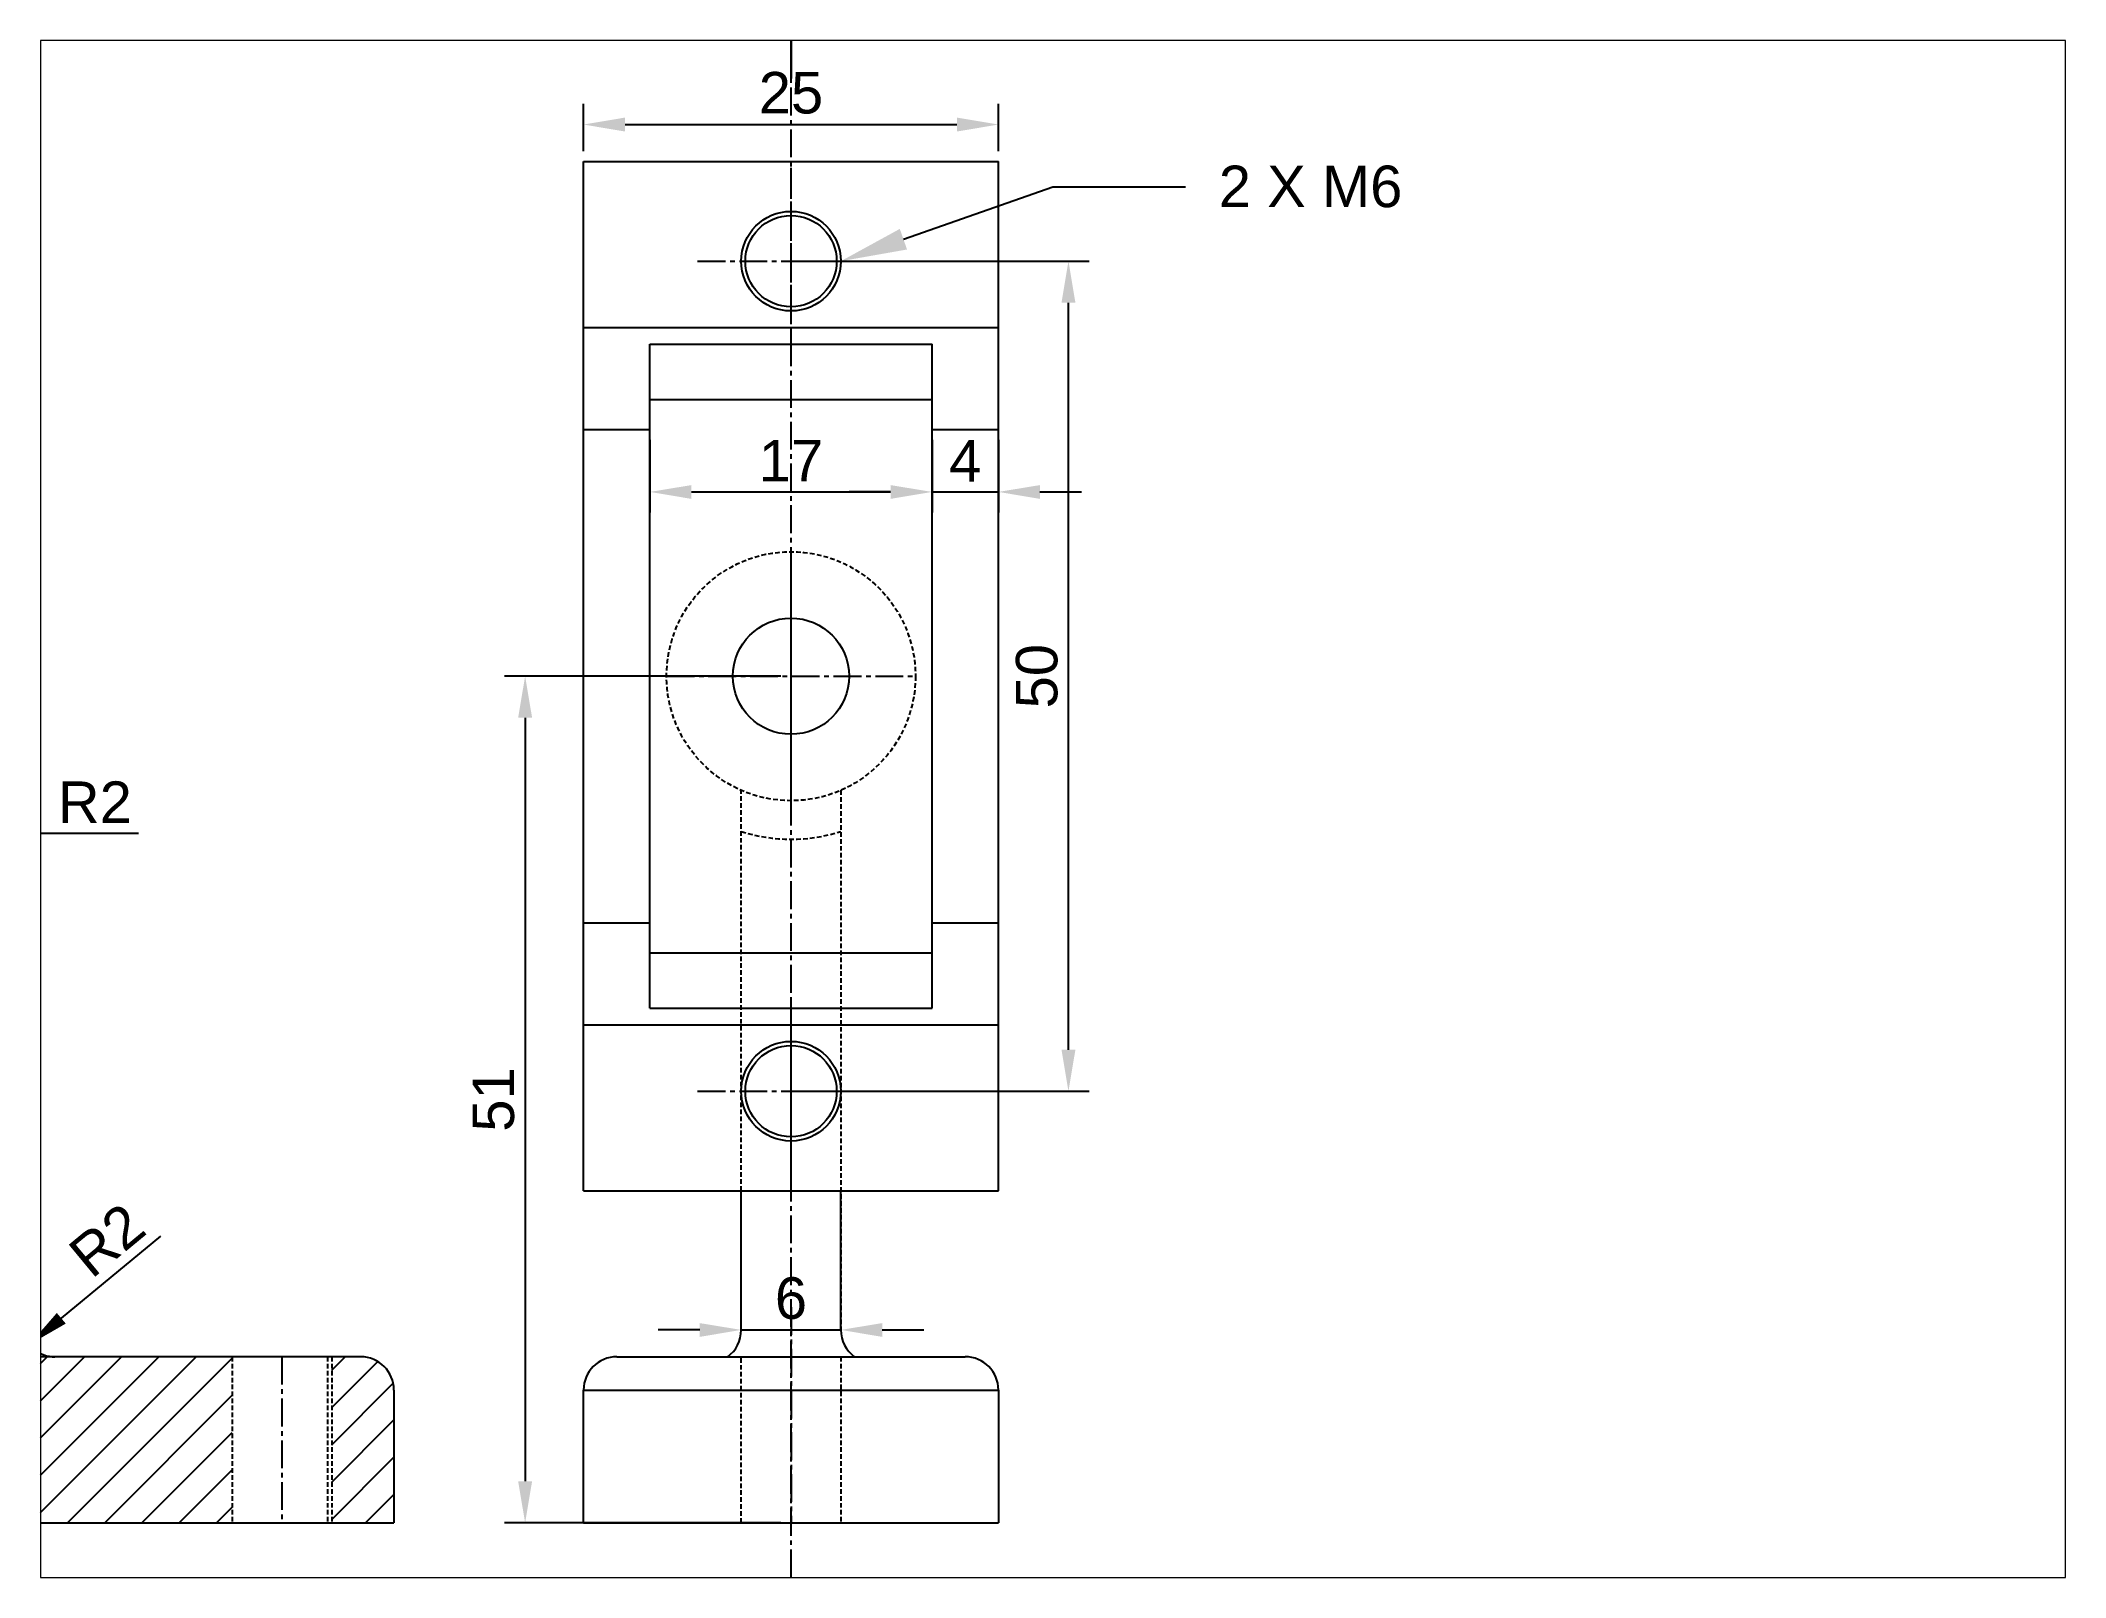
# Paper-space layout 'Layout1' of a CAD drawing. Header units: millimetres. Extents: x 26 to 231, y 20 to 176.
# The model-space entities are those that its viewports show. They can reach past a viewport. Long polylines and large blocks are cut down to what shows.
import ezdxf
from ezdxf import colors
from ezdxf.entities.mleader import LeaderData, LeaderLine
from ezdxf.math import Vec2, Vec3

# ---------------------------------------------------------------- set-up
doc = ezdxf.new("R2010")
doc.units = ezdxf.units.MM
doc.header["$LTSCALE"] = 0.25
doc.linetypes.add('CENTER2', pattern=[28.575, 19.05, -3.175, 3.175, -3.175])
doc.linetypes.add('HIDDEN2', pattern=[4.7625, 3.175, -1.5875])
doc.styles.get("Standard").update_dxf_attribs({"font": 'arial.ttf'})
doc.dimstyles.new('ISO-25', dxfattribs={"dimtxt": 2.5, "dimasz": 2.5, "dimexe": 1.25, "dimexo": 0.625, "dimtad": 1, "dimtxsty": 'Standard', "dimcen": 2.5, "dimclrd": 3, "dimclre": 3, "dimclrt": 3, "dimadec": 0, "dimazin": 0, "dimtfac": 1, "dimtmove": 0, "dimatfit": 3, "dimfxl": 1, "dimarcsym": 0})

# ---------------------------------------------------------------- blocks, each defined once
blk = doc.blocks.new('*D14')
at = {"color": 3, "lineweight": -2, "transparency": 16777216}
for p, q in [((2419.02, 1537.05), (2436.36, 1537.05)), ((2435.11, 1489.55), (2435.11, 1534.55)), ((2419.02, 1487.05), (2436.36, 1487.05))]:
    blk.add_line(p, q, dxfattribs=at)
at = {"color": 3, "transparency": 16777216}
for points in [[(2434.69, 1534.55), (2435.53, 1534.55), (2435.11, 1537.05)], [(2434.69, 1489.55), (2435.53, 1489.55), (2435.11, 1487.05)]]:
    blk.add_solid(points, dxfattribs=at)
at = {"layer": 'Defpoints', "color": 0, "transparency": 16777216}
for p in [(2418.39, 1537.05), (2435.11, 1537.05), (2418.39, 1487.05)]:
    blk.add_point(p, dxfattribs=at)
at = {"color": 3, "transparency": 16777216, "insert": (2433.21, 1512.05), "char_height": 2.5, "attachment_point": 5, "rotation": 90}
blk.add_mtext('50', dxfattribs=at)
blk = doc.blocks.new('*D161')
at = {"color": 3, "lineweight": -2, "transparency": 16777216}
blk.add_line((2380.4, 1478.31), (2374.42, 1473.37), dxfattribs=at)
at = {"color": 3, "transparency": 16777216}
blk.add_solid([(2374.15, 1473.69), (2374.69, 1473.05), (2372.49, 1471.78)], dxfattribs=at)
at = {"layer": 'Defpoints', "color": 0, "transparency": 16777216}
for p in [(2374.03, 1473.05), (2372.49, 1471.78)]:
    blk.add_point(p, dxfattribs=at)
at = {"color": 3, "transparency": 16777216, "insert": (2377.17, 1478.08), "char_height": 2.5, "attachment_point": 5, "rotation": 39.5777}
blk.add_mtext('R2', dxfattribs=at)
blk = doc.blocks.new('*D172')
at = {"color": 3, "lineweight": -2, "transparency": 16777216}
for p, q in [((2366.82, 1502.58), (2368.82, 1502.58)), ((2379.07, 1502.58), (2371.32, 1502.58))]:
    blk.add_line(p, q, dxfattribs=at)
blk.add_arc((2366.82, 1502.58), 2, 324.1714, 82.001, dxfattribs=at)
at = {"color": 3, "transparency": 16777216}
blk.add_solid([(2371.32, 1503), (2371.32, 1502.16), (2368.82, 1502.58)], dxfattribs=at)
at = {"layer": 'Defpoints', "color": 0, "transparency": 16777216}
for p in [(2366.82, 1502.58), (2368.82, 1502.58)]:
    blk.add_point(p, dxfattribs=at)
at = {"color": 3, "transparency": 16777216, "insert": (2376.44, 1504.46), "char_height": 2.5, "attachment_point": 5}
blk.add_mtext('R2', dxfattribs=at)
blk = doc.blocks.new('*D176')
at = {"color": 3, "lineweight": -2, "transparency": 16777216}
for p, q in [((2405.89, 1543.67), (2405.89, 1546.53)), ((2430.89, 1543.67), (2430.89, 1546.53)), ((2408.39, 1545.28), (2428.39, 1545.28))]:
    blk.add_line(p, q, dxfattribs=at)
at = {"color": 3, "transparency": 16777216}
for points in [[(2408.39, 1545.7), (2408.39, 1544.86), (2405.89, 1545.28)], [(2428.39, 1545.7), (2428.39, 1544.86), (2430.89, 1545.28)]]:
    blk.add_solid(points, dxfattribs=at)
at = {"layer": 'Defpoints', "color": 0, "transparency": 16777216}
for p in [(2430.89, 1545.28), (2405.89, 1543.05), (2430.89, 1543.05)]:
    blk.add_point(p, dxfattribs=at)
at = {"color": 3, "transparency": 16777216, "insert": (2418.39, 1547.18), "char_height": 2.5, "attachment_point": 5}
blk.add_mtext('25', dxfattribs=at)
blk = doc.blocks.new('*D177')
at = {"color": 3, "lineweight": -2, "transparency": 16777216}
for p, q in [((2415.39, 1473.29), (2415.39, 1473.92)), ((2421.39, 1473.29), (2421.39, 1473.92)), ((2412.89, 1472.67), (2410.39, 1472.67)), ((2415.39, 1472.67), (2421.39, 1472.67)), ((2423.89, 1472.67), (2426.39, 1472.67))]:
    blk.add_line(p, q, dxfattribs=at)
at = {"color": 3, "transparency": 16777216}
for points in [[(2412.89, 1473.08), (2412.89, 1472.25), (2415.39, 1472.67)], [(2423.89, 1473.08), (2423.89, 1472.25), (2421.39, 1472.67)]]:
    blk.add_solid(points, dxfattribs=at)
at = {"layer": 'Defpoints', "color": 0, "transparency": 16777216}
for p in [(2415.39, 1472.67), (2421.39, 1472.67), (2421.39, 1472.67)]:
    blk.add_point(p, dxfattribs=at)
at = {"color": 3, "transparency": 16777216, "insert": (2418.39, 1474.57), "char_height": 2.5, "attachment_point": 5}
blk.add_mtext('6', dxfattribs=at)
blk = doc.blocks.new('*D178')
at = {"color": 3, "lineweight": -2, "transparency": 16777216}
for p, q in [((2417.77, 1512.05), (2401.12, 1512.05)), ((2402.37, 1509.55), (2402.37, 1463.55)), ((2417.77, 1461.05), (2401.12, 1461.05))]:
    blk.add_line(p, q, dxfattribs=at)
at = {"color": 3, "transparency": 16777216}
for points in [[(2401.95, 1509.55), (2402.79, 1509.55), (2402.37, 1512.05)], [(2401.95, 1463.55), (2402.79, 1463.55), (2402.37, 1461.05)]]:
    blk.add_solid(points, dxfattribs=at)
at = {"layer": 'Defpoints', "color": 0, "transparency": 16777216}
for p in [(2418.39, 1512.05), (2402.37, 1461.05), (2418.39, 1461.05)]:
    blk.add_point(p, dxfattribs=at)
at = {"color": 3, "transparency": 16777216, "insert": (2400.47, 1486.55), "char_height": 2.5, "attachment_point": 5, "rotation": 90}
blk.add_mtext('51', dxfattribs=at)
blk = doc.blocks.new('*D179')
at = {"color": 3, "lineweight": -2, "transparency": 16777216}
for p, q in [((2409.89, 1526.29), (2409.89, 1521.9)), ((2426.89, 1523.77), (2426.89, 1524.4)), ((2412.39, 1523.15), (2424.39, 1523.15))]:
    blk.add_line(p, q, dxfattribs=at)
at = {"color": 3, "transparency": 16777216}
for points in [[(2412.39, 1523.56), (2412.39, 1522.73), (2409.89, 1523.15)], [(2424.39, 1523.56), (2424.39, 1522.73), (2426.89, 1523.15)]]:
    blk.add_solid(points, dxfattribs=at)
at = {"layer": 'Defpoints', "color": 0, "transparency": 16777216}
for p in [(2409.89, 1526.92), (2426.89, 1523.15), (2426.89, 1523.15)]:
    blk.add_point(p, dxfattribs=at)
at = {"color": 3, "transparency": 16777216, "insert": (2418.39, 1525.03), "char_height": 2.5, "attachment_point": 5}
blk.add_mtext('17', dxfattribs=at)
blk = doc.blocks.new('*D180')
at = {"color": 3, "lineweight": -2, "transparency": 16777216}
for p, q in [((2426.89, 1526.29), (2426.89, 1521.9)), ((2430.89, 1526.29), (2430.89, 1521.9)), ((2424.39, 1523.15), (2421.89, 1523.15)), ((2426.89, 1523.15), (2430.89, 1523.15)), ((2433.39, 1523.15), (2435.89, 1523.15))]:
    blk.add_line(p, q, dxfattribs=at)
at = {"color": 3, "transparency": 16777216}
for points in [[(2424.39, 1523.56), (2424.39, 1522.73), (2426.89, 1523.15)], [(2433.39, 1523.56), (2433.39, 1522.73), (2430.89, 1523.15)]]:
    blk.add_solid(points, dxfattribs=at)
at = {"layer": 'Defpoints', "color": 0, "transparency": 16777216}
for p in [(2426.89, 1526.92), (2430.89, 1526.92), (2430.89, 1523.15)]:
    blk.add_point(p, dxfattribs=at)
at = {"color": 3, "transparency": 16777216, "insert": (2428.89, 1525.02), "char_height": 2.5, "attachment_point": 5}
blk.add_mtext('4', dxfattribs=at)

msp = doc.modelspace()

# ---------------------------------------------------------------- hatches: boundary and pattern name
h = msp.add_hatch()
h.set_pattern_fill('ANSI31', color=3, scale=0.5)
h.paths.add_polyline_path([(2308.215, 1471.049), (2306.465, 1471.049, 0.4142136), (2304.465, 1469.049), (2304.465, 1461.049), (2308.215, 1461.049)])
h.paths.add_polyline_path([(2384.715, 1471.049), (2371.76, 1471.049), (2323.643, 1471.049), (2314.215, 1471.049), (2314.215, 1461.049), (2384.715, 1461.049)])
h.paths.add_polyline_path([(2394.465, 1469.049, 0.4142136), (2392.465, 1471.049), (2390.715, 1471.049), (2390.715, 1461.049), (2394.465, 1461.049)])

# ---------------------------------------------------------------- linework, layer by layer
at = {"lineweight": 30}
msp.add_line((2418.392, 1548.049), (2418.392, 1557.376), dxfattribs=at)
at = {"linetype": 'CENTER2'}
for p, q in [((2418.392, 1455.324), (2418.392, 1548.049)), ((2418.392, 1531.424), (2418.392, 1542.674)), ((2412.767, 1537.049), (2424.017, 1537.049)), ((2418.392, 1504.549), (2418.392, 1519.549)), ((2410.892, 1512.049), (2425.892, 1512.049)), ((2418.392, 1481.424), (2418.392, 1492.674)), ((2412.767, 1487.049), (2424.017, 1487.049)), ((2418.392, 1474.049), (2418.392, 1461.049)), ((2387.715, 1471.049), (2387.715, 1461.049))]:
    msp.add_line(p, q, dxfattribs=at)
for p, q in [((2405.892, 1543.049), (2430.892, 1543.049)), ((2405.892, 1481.049), (2405.892, 1543.049)), ((2430.892, 1481.049), (2430.892, 1543.049)), ((2405.892, 1533.049), (2430.892, 1533.049)), ((2409.892, 1532.049), (2426.892, 1532.049)), ((2409.892, 1492.049), (2409.892, 1532.049)), ((2426.892, 1492.049), (2426.892, 1532.049)), ((2409.892, 1528.716), (2426.892, 1528.716)), ((2405.892, 1526.915), (2409.892, 1526.915)), ((2426.892, 1526.915), (2430.892, 1526.915)), ((2405.892, 1497.183), (2409.892, 1497.183)), ((2426.892, 1497.183), (2430.892, 1497.183)), ((2409.892, 1495.382), (2426.892, 1495.382)), ((2409.892, 1492.049), (2426.892, 1492.049)), ((2405.892, 1491.049), (2430.892, 1491.049)), ((2405.892, 1481.049), (2430.892, 1481.049)), ((2415.392, 1472.665), (2415.392, 1481.049)), ((2421.392, 1472.665), (2421.392, 1481.049)), ((2415.392, 1472.665), (2421.392, 1472.665)), ((2392.468, 1471.05), (2371.762, 1471.05)), ((2407.892, 1471.049), (2428.892, 1471.049)), ((2394.465, 1469.049), (2394.465, 1461.049)), ((2405.892, 1461.049), (2405.892, 1469.049)), ((2405.892, 1469.049), (2430.892, 1469.049)), ((2430.892, 1469.049), (2430.892, 1461.049)), ((2304.465, 1461.049), (2394.465, 1461.049)), ((2405.892, 1461.049), (2430.892, 1461.049))]:
    msp.add_line(p, q)
at = {"linetype": 'HIDDEN2'}
for p, q in [((2415.392, 1472.665), (2415.392, 1505.175)), ((2421.392, 1505.175), (2421.392, 1472.665)), ((2384.715, 1471.049), (2384.715, 1461.049)), ((2390.465, 1471.049), (2390.465, 1461.049)), ((2390.715, 1471.049), (2390.715, 1461.049)), ((2415.392, 1461.049), (2415.392, 1471.049)), ((2421.392, 1471.049), (2421.392, 1461.049))]:
    msp.add_line(p, q, dxfattribs=at)
for centre, radius in [((2418.392, 1537.049), 3), ((2418.392, 1537.049), 2.75), ((2418.392, 1512.049), 3.5), ((2418.392, 1487.049), 3), ((2418.392, 1487.049), 2.75)]:
    msp.add_circle(centre, radius)
msp.add_circle((2418.392, 1512.049), 7.5, dxfattribs=at)
msp.add_arc((2418.392, 1512.049), 9.821, 252.21425, 287.78575, dxfattribs=at)
for centre, start, end in [((2374.035, 1473.05), 193.73266, 270), ((2413.392, 1472.665), 306.09537, 0), ((2423.392, 1472.665), 180, 233.90463), ((2392.465, 1469.049), 0, 90), ((2407.892, 1469.049), 90, 180), ((2428.892, 1469.049), 0, 90)]:
    msp.add_arc(centre, 2, start, end)

# ---------------------------------------------------------------- dimensions: what is measured, and where the dimension line sits
for base, p1, p2, picture, middle in [((2430.892, 1545.281), (2405.892, 1543.049), (2430.892, 1543.049), '*D176', (2418.392, 1547.182)), ((2430.892, 1523.146), (2426.892, 1526.915), (2430.892, 1526.915), '*D180', (2428.892, 1525.021)), ((2421.392, 1472.665), (2415.392, 1472.665), (2421.392, 1472.665), '*D177', (2418.392, 1474.567))]:
    dim = msp.add_linear_dim(base=base, p1=p1, p2=p2, dimstyle='ISO-25')
    dim.commit()
    dim.dimension.update_dxf_attribs({"geometry": picture, "text_midpoint": middle})
for base, p1, p2, angle, picture, middle in [((2435.111, 1537.049), (2418.392, 1487.049), (2418.392, 1537.049), 90, '*D14', (2433.209, 1512.049)), ((2426.892, 1523.146), (2409.892, 1526.915), (2426.892, 1523.146), 180, '*D179', (2418.392, 1525.026)), ((2402.371, 1461.049), (2418.392, 1512.049), (2418.392, 1461.049), 90, '*D178', (2400.47, 1486.549))]:
    dim = msp.add_linear_dim(base=base, p1=p1, p2=p2, angle=angle, dimstyle='ISO-25')
    dim.commit()
    dim.dimension.update_dxf_attribs({"geometry": picture, "text_midpoint": middle})
dim = msp.add_radius_dim(center=(2366.817, 1502.581), mpoint=(2368.816, 1502.581), dimstyle='ISO-25')
dim.commit()
dim.dimension.update_dxf_attribs({"geometry": '*D172', "text_midpoint": (2376.444, 1504.461)})
dim = msp.add_radius_dim(center=(2374.035, 1473.05), mpoint=(2372.493, 1471.775), dimstyle='ISO-25')
dim.commit()
dim.dimension.update_dxf_attribs({"geometry": '*D161', "text_midpoint": (2378.372, 1476.635), "dimtype": 164})

# ---------------------------------------------------------------- leaders
at = {"color": 3}
ml = msp.add_multileader_mtext('Standard', dxfattribs=at)
ml.set_content('2 X M6', color=3)
ml.set_leader_properties()
ml.build(insert=Vec2(0, 0))
ctx = ml.context
ctx.base_point, ctx.char_height, ctx.plane_origin = Vec3(2442.169, 1541.534), 2.5, Vec3(2421.392, 1537.049)
notes = []
notes.append((ctx, [(0, (1, 1, 0), (2434.169, 1541.534), (1, 0), 8, [(0, [(2421.392, 1537.049)], 0, [])])]))
ctx.mtext.insert, ctx.mtext.flow_direction = Vec3(2444.169, 1542.805), 5
for ctx, leaders in notes:
    for number, flags, end, landing, length, lines in leaders:
        leader = LeaderData()
        leader.index, (leader.has_last_leader_line, leader.has_dogleg_vector, leader.attachment_direction) = number, flags
        leader.last_leader_point, leader.dogleg_vector, leader.dogleg_length = Vec3(end), Vec3(landing), length
        for number, points, colour, breaks in lines:
            line = LeaderLine()
            line.index, line.vertices, line.color, line.breaks = number, Vec3.list(points), colors.encode_raw_color(colour), breaks
            leader.lines.append(line)
        ctx.leaders.append(leader)

psp = doc.layouts.get("Layout1")

# ---------------------------------------------------------------- viewports
at = {"layer": '0'}
psp.add_viewport(center=(128.5, 97.5), size=(205.6, 156), view_center_point=(2434.179, 1504.049), view_height=92.58597, dxfattribs=at)

doc.saveas('drawing.dxf')
